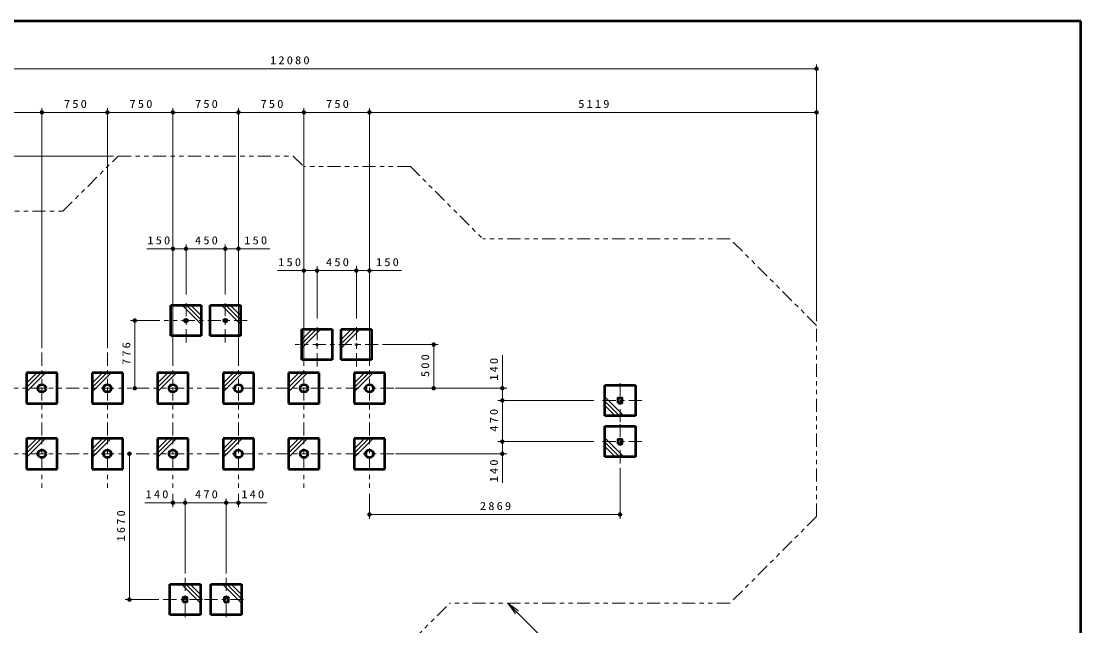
# Model space of a CAD drawing. Units: millimetres on the paper, scale 1:50. Extents: x -385 to 0, y -594 to 267.
# Drawn here: x -242.6 to 0, y -465.5 to -327 of the extents above; entities that cross this region are included whole.
import ezdxf

# ---------------------------------------------------------------- set-up
doc = ezdxf.new("R2010")
doc.units = ezdxf.units.MM
doc.linetypes.add('USER2', pattern=[6, 3, -1, 1, -1])
doc.linetypes.add('USER3', pattern=[8, 3, -1, 1, -1, 1, -1])
doc.layers.add('LY_1', color=140, linetype='Continuous', lineweight=50)
doc.styles.add('ＭＳ ゴシック', font='')
doc.styles.get('ＭＳ ゴシック').set_extended_font_data('MS Gothic')

# ---------------------------------------------------------------- blocks, each defined once
blk = doc.blocks.new('filled_dot')
at = {"color": 0, "linetype": 'Continuous', "lineweight": -2, "const_width": 1.25}
blk.add_lwpolyline([(-0.625, 0, 1), (0.625, 0, 1)], format="xyb", close=True, dxfattribs=at)

msp = doc.modelspace()

# ---------------------------------------------------------------- linework, layer by layer
at = {"layer": 'LY_1', "color": 7}
for p, q in [((0, -327), (-385, -327)), ((0, -594), (0, -327))]:
    msp.add_line(p, q, dxfattribs=at)
at = {"layer": 'LY_1', "color": 7, "lineweight": 13}
for p, q in [((-60.495, -346.887), (-60.495, -336.887)), ((-302.094, -337.887), (-60.495, -337.887)), ((-237.875, -401.897), (-237.875, -346.887)), ((-222.875, -401.897), (-222.875, -346.887)), ((-207.875, -378.12), (-207.875, -346.887)), ((-192.875, -378.12), (-192.875, -346.887)), ((-177.875, -383.128), (-177.875, -346.887)), ((-162.875, -383.128), (-162.875, -346.887)), ((-60.495, -395.676), (-60.495, -346.887)), ((-252.875, -347.887), (-237.875, -347.887)), ((-237.875, -347.887), (-222.875, -347.887)), ((-222.875, -347.887), (-207.875, -347.887)), ((-207.875, -347.887), (-192.875, -347.887)), ((-192.875, -347.887), (-177.875, -347.887)), ((-177.875, -347.887), (-162.875, -347.887)), ((-162.875, -347.887), (-60.495, -347.887)), ((-221.44, -357.887), (-313.094, -357.887)), ((-207.875, -404.669), (-207.875, -378.12)), ((-204.875, -389.554), (-204.875, -378.12)), ((-195.875, -389.554), (-195.875, -378.12)), ((-192.875, -404.669), (-192.875, -378.12)), ((-213.873, -379.12), (-204.875, -379.12)), ((-204.875, -379.12), (-195.875, -379.12)), ((-195.875, -379.12), (-185.678, -379.12)), ((-177.875, -405.772), (-177.875, -383.128)), ((-174.875, -395.064), (-174.875, -383.128)), ((-165.875, -395.064), (-165.875, -383.128)), ((-162.875, -405.772), (-162.875, -383.128)), ((-183.914, -384.128), (-174.875, -384.128)), ((-174.875, -384.128), (-165.875, -384.128)), ((-165.875, -384.128), (-155.528, -384.128)), ((-201.375, -396.398), (-205.719, -392.054)), ((-201.375, -395.408), (-204.729, -392.054)), ((-201.375, -394.418), (-203.739, -392.054)), ((-192.375, -396.398), (-196.719, -392.054)), ((-192.375, -395.408), (-195.729, -392.054)), ((-192.375, -394.418), (-194.739, -392.054)), ((-210.875, -395.554), (-217.601, -395.554)), ((-216.601, -411.064), (-216.601, -395.554)), ((-176.011, -397.564), (-178.375, -399.928)), ((-175.021, -397.564), (-178.375, -400.918)), ((-174.031, -397.564), (-178.375, -401.908)), ((-167.011, -397.564), (-169.375, -399.928)), ((-166.021, -397.564), (-169.375, -400.918)), ((-165.031, -397.564), (-169.375, -401.908)), ((-159.875, -401.064), (-147.169, -401.064)), ((-148.169, -401.064), (-148.169, -411.064)), ((-132.442, -403.478), (-132.442, -413.864)), ((-241.375, -409.928), (-239.011, -407.564)), ((-241.375, -410.918), (-238.021, -407.564)), ((-241.375, -411.908), (-237.031, -407.564)), ((-226.375, -409.928), (-224.011, -407.564)), ((-226.375, -410.918), (-223.021, -407.564)), ((-226.375, -411.908), (-222.031, -407.564)), ((-211.375, -409.928), (-209.011, -407.564)), ((-211.375, -410.918), (-208.021, -407.564)), ((-211.375, -411.908), (-207.031, -407.564)), ((-196.375, -409.928), (-194.011, -407.564)), ((-196.375, -410.918), (-193.021, -407.564)), ((-196.375, -411.908), (-192.031, -407.564)), ((-181.375, -409.928), (-179.011, -407.564)), ((-181.375, -410.918), (-178.021, -407.564)), ((-181.375, -411.908), (-177.031, -407.564)), ((-166.375, -409.928), (-164.011, -407.564)), ((-166.375, -410.918), (-163.021, -407.564)), ((-166.375, -411.908), (-162.031, -407.564)), ((-156.875, -411.064), (-131.442, -411.064)), ((-155.395, -411.064), (-147.169, -411.064)), ((-111.495, -413.864), (-133.442, -413.864)), ((-111.495, -413.864), (-133.442, -413.864)), ((-132.442, -423.264), (-132.442, -413.864)), ((-108.995, -413.02), (-104.651, -417.364)), ((-108.995, -414.01), (-105.641, -417.364)), ((-108.995, -415), (-106.631, -417.364)), ((-241.375, -424.928), (-239.011, -422.564)), ((-241.375, -425.918), (-238.021, -422.564)), ((-241.375, -426.908), (-237.031, -422.564)), ((-226.375, -424.928), (-224.011, -422.564)), ((-226.375, -425.918), (-223.021, -422.564)), ((-226.375, -426.908), (-222.031, -422.564)), ((-211.375, -424.928), (-209.011, -422.564)), ((-211.375, -425.918), (-208.021, -422.564)), ((-211.375, -426.908), (-207.031, -422.564)), ((-196.375, -424.928), (-194.011, -422.564)), ((-196.375, -425.918), (-193.021, -422.564)), ((-196.375, -426.908), (-192.031, -422.564)), ((-181.375, -424.928), (-179.011, -422.564)), ((-181.375, -425.918), (-178.021, -422.564)), ((-181.375, -426.908), (-177.031, -422.564)), ((-166.375, -424.928), (-164.011, -422.564)), ((-166.375, -425.918), (-163.021, -422.564)), ((-166.375, -426.908), (-162.031, -422.564)), ((-111.495, -423.264), (-133.442, -423.264)), ((-111.495, -423.264), (-133.442, -423.264)), ((-132.442, -423.264), (-132.442, -432.752)), ((-108.995, -422.42), (-104.651, -426.764)), ((-108.995, -423.41), (-105.641, -426.764)), ((-108.995, -424.4), (-106.631, -426.764)), ((-217.829, -459.464), (-217.829, -426.064)), ((-156.875, -426.064), (-131.442, -426.064)), ((-105.495, -429.264), (-105.495, -440.972)), ((-207.875, -435.23), (-207.875, -438.281)), ((-205.075, -453.464), (-205.075, -436.281)), ((-195.675, -453.464), (-195.675, -436.281)), ((-192.875, -435.23), (-192.875, -438.281)), ((-162.875, -435.23), (-162.875, -440.972)), ((-205.075, -437.281), (-214.29, -437.281)), ((-205.075, -437.281), (-195.675, -437.281)), ((-186.356, -437.281), (-195.675, -437.281)), ((-105.495, -439.972), (-162.875, -439.972)), ((-201.575, -460.308), (-205.919, -455.964)), ((-201.575, -459.318), (-204.929, -455.964)), ((-201.575, -458.328), (-203.939, -455.964)), ((-192.175, -460.308), (-196.519, -455.964)), ((-192.175, -459.318), (-195.529, -455.964)), ((-192.175, -458.328), (-194.539, -455.964)), ((-211.075, -459.464), (-218.829, -459.464)), ((-129.445, -462.739), (-131.213, -460.264)), ((-131.213, -460.264), (-128.738, -462.032)), ((-131.213, -460.264), (-129.091, -462.385)), ((-131.213, -460.264), (-122.082, -469.394))]:
    msp.add_line(p, q, dxfattribs=at)
at = {"layer": 'LY_1', "color": 7, "linetype": 'USER3', "lineweight": 13}
for p, q in [((-233.04, -370.487), (-220.44, -357.887)), ((-220.44, -357.887), (-180.31, -357.887)), ((-180.31, -357.887), (-177.906, -360.292)), ((-153.487, -360.292), (-177.906, -360.292)), ((-153.487, -360.292), (-136.915, -376.864)), ((-280.036, -370.487), (-233.04, -370.487)), ((-80.307, -376.864), (-136.915, -376.864)), ((-60.495, -396.676), (-80.307, -376.864)), ((-60.495, -440.452), (-60.495, -396.676)), ((-237.875, -402.897), (-237.875, -434.23)), ((-222.875, -402.897), (-222.875, -434.23)), ((-207.875, -402.897), (-207.875, -434.23)), ((-192.875, -402.897), (-192.875, -434.23)), ((-177.875, -402.897), (-177.875, -434.23)), ((-162.875, -402.897), (-162.875, -434.23)), ((-157.313, -411.064), (-256.941, -411.064)), ((-157.313, -426.064), (-256.941, -426.064)), ((-60.495, -440.452), (-80.307, -460.264)), ((-158.675, -474.473), (-144.466, -460.264)), ((-80.307, -460.264), (-144.466, -460.264))]:
    msp.add_line(p, q, dxfattribs=at)
at = {"layer": 'LY_1', "color": 7, "linetype": 'USER2', "lineweight": 13}
for p, q in [((-204.875, -400.554), (-204.875, -390.554)), ((-195.875, -400.554), (-195.875, -390.554)), ((-190.875, -395.554), (-209.875, -395.554)), ((-174.875, -406.064), (-174.875, -396.064)), ((-165.875, -406.064), (-165.875, -396.064)), ((-160.875, -401.064), (-179.875, -401.064)), ((-105.495, -418.864), (-105.495, -408.864)), ((-100.495, -413.864), (-110.495, -413.864)), ((-105.495, -428.264), (-105.495, -418.264)), ((-100.495, -423.264), (-110.495, -423.264)), ((-205.075, -454.464), (-205.075, -464.464)), ((-195.675, -454.464), (-195.675, -464.464)), ((-210.075, -459.464), (-200.075, -459.464)), ((-200.675, -459.464), (-190.675, -459.464))]:
    msp.add_line(p, q, dxfattribs=at)
at = {"layer": 'LY_1'}
for p, q in [((-208.375, -399.054), (-208.375, -392.054)), ((-208.375, -392.054), (-201.375, -392.054)), ((-201.375, -392.054), (-201.375, -399.054)), ((-199.375, -399.054), (-199.375, -392.054)), ((-199.375, -392.054), (-192.375, -392.054)), ((-192.375, -392.054), (-192.375, -399.054)), ((-178.375, -397.564), (-171.375, -397.564)), ((-178.375, -404.564), (-178.375, -397.564)), ((-171.375, -397.564), (-171.375, -404.564)), ((-169.375, -397.564), (-162.375, -397.564)), ((-169.375, -404.564), (-169.375, -397.564)), ((-162.375, -397.564), (-162.375, -404.564)), ((-201.375, -399.054), (-208.375, -399.054)), ((-192.375, -399.054), (-199.375, -399.054)), ((-171.375, -404.564), (-178.375, -404.564)), ((-162.375, -404.564), (-169.375, -404.564)), ((-241.375, -407.564), (-241.375, -414.564)), ((-234.375, -407.564), (-241.375, -407.564)), ((-234.375, -414.564), (-234.375, -407.564)), ((-226.375, -407.564), (-226.375, -414.564)), ((-219.375, -407.564), (-226.375, -407.564)), ((-219.375, -414.564), (-219.375, -407.564)), ((-211.375, -407.564), (-211.375, -414.564)), ((-204.375, -407.564), (-211.375, -407.564)), ((-204.375, -414.564), (-204.375, -407.564)), ((-196.375, -407.564), (-196.375, -414.564)), ((-189.375, -407.564), (-196.375, -407.564)), ((-189.375, -414.564), (-189.375, -407.564)), ((-181.375, -407.564), (-181.375, -414.564)), ((-174.375, -407.564), (-181.375, -407.564)), ((-174.375, -414.564), (-174.375, -407.564)), ((-166.375, -407.564), (-166.375, -414.564)), ((-159.375, -407.564), (-166.375, -407.564)), ((-159.375, -414.564), (-159.375, -407.564)), ((-108.995, -410.364), (-101.995, -410.364)), ((-108.995, -417.364), (-108.995, -410.364)), ((-101.995, -410.364), (-101.995, -417.364)), ((-241.375, -414.564), (-234.375, -414.564)), ((-226.375, -414.564), (-219.375, -414.564)), ((-211.375, -414.564), (-204.375, -414.564)), ((-196.375, -414.564), (-189.375, -414.564)), ((-181.375, -414.564), (-174.375, -414.564)), ((-166.375, -414.564), (-159.375, -414.564)), ((-101.995, -417.364), (-108.995, -417.364)), ((-108.995, -419.764), (-101.995, -419.764)), ((-108.995, -426.764), (-108.995, -419.764)), ((-101.995, -419.764), (-101.995, -426.764)), ((-241.375, -422.564), (-241.375, -429.564)), ((-234.375, -422.564), (-241.375, -422.564)), ((-234.375, -429.564), (-234.375, -422.564)), ((-226.375, -422.564), (-226.375, -429.564)), ((-219.375, -422.564), (-226.375, -422.564)), ((-219.375, -429.564), (-219.375, -422.564)), ((-211.375, -422.564), (-211.375, -429.564)), ((-204.375, -422.564), (-211.375, -422.564)), ((-204.375, -429.564), (-204.375, -422.564)), ((-196.375, -422.564), (-196.375, -429.564)), ((-189.375, -422.564), (-196.375, -422.564)), ((-189.375, -429.564), (-189.375, -422.564)), ((-181.375, -422.564), (-181.375, -429.564)), ((-174.375, -422.564), (-181.375, -422.564)), ((-174.375, -429.564), (-174.375, -422.564)), ((-166.375, -422.564), (-166.375, -429.564)), ((-159.375, -422.564), (-166.375, -422.564)), ((-159.375, -429.564), (-159.375, -422.564)), ((-101.995, -426.764), (-108.995, -426.764)), ((-241.375, -429.564), (-234.375, -429.564)), ((-226.375, -429.564), (-219.375, -429.564)), ((-211.375, -429.564), (-204.375, -429.564)), ((-196.375, -429.564), (-189.375, -429.564)), ((-181.375, -429.564), (-174.375, -429.564)), ((-166.375, -429.564), (-159.375, -429.564)), ((-208.575, -462.964), (-208.575, -455.964)), ((-208.575, -455.964), (-201.575, -455.964)), ((-201.575, -455.964), (-201.575, -462.964)), ((-199.175, -462.964), (-199.175, -455.964)), ((-199.175, -455.964), (-192.175, -455.964)), ((-192.175, -455.964), (-192.175, -462.964)), ((-201.575, -462.964), (-208.575, -462.964)), ((-192.175, -462.964), (-199.175, -462.964))]:
    msp.add_line(p, q, dxfattribs=at)
for points in [[(-105.995, -414.364), (-104.995, -414.364), (-104.995, -413.364), (-105.995, -413.364)], [(-105.995, -423.764), (-104.995, -423.764), (-104.995, -422.764), (-105.995, -422.764)], [(-205.575, -459.964), (-204.575, -459.964), (-204.575, -458.964), (-205.575, -458.964)], [(-196.175, -459.964), (-195.175, -459.964), (-195.175, -458.964), (-196.175, -458.964)]]:
    msp.add_lwpolyline(points, close=True, dxfattribs=at)
for centre, radius in [((-204.875, -395.554), 0.34), ((-195.875, -395.554), 0.34), ((-237.875, -411.064), 0.891), ((-222.875, -411.064), 0.891), ((-207.875, -411.064), 0.891), ((-192.875, -411.064), 0.891), ((-177.875, -411.064), 0.891), ((-162.875, -411.064), 0.891), ((-237.875, -426.064), 0.891), ((-222.875, -426.064), 0.891), ((-207.875, -426.064), 0.891), ((-192.875, -426.064), 0.891), ((-177.875, -426.064), 0.891), ((-162.875, -426.064), 0.891)]:
    msp.add_circle(centre, radius, dxfattribs=at)
at = {"layer": 'LY_1', "color": 7, "lineweight": 13}
for centre in [(-174.875, -401.064), (-165.875, -401.064)]:
    msp.add_circle(centre, 0.272, dxfattribs=at)

# ---------------------------------------------------------------- block references
at = {"layer": 'LY_1', "color": 7, "lineweight": 13, "xscale": 0.4, "yscale": 0.4}
for p, rotation in [((-60.495, -337.887), 180), ((-237.875, -347.887), 180), ((-222.875, -347.887), 180), ((-207.875, -347.887), 180), ((-192.875, -347.887), 180), ((-177.875, -347.887), 180), ((-162.875, -347.887), 180), ((-60.495, -347.887), 180), ((-204.875, -379.12), 180), ((-195.875, -379.12), 180), ((-192.875, -379.12), 180), ((-174.875, -384.128), 180), ((-165.875, -384.128), 180), ((-162.875, -384.128), 180), ((-216.601, -395.554), 270), ((-148.169, -401.064), 270), ((-216.601, -411.064), 90), ((-148.169, -411.064), 90), ((-132.442, -411.064), 270), ((-132.442, -413.864), 270), ((-132.442, -413.864), 90), ((-132.442, -423.264), 90), ((-132.442, -423.264), 270), ((-217.829, -426.064), 270), ((-132.442, -426.064), 90), ((-205.075, -437.281), 180), ((-195.675, -437.281), 180), ((-192.875, -437.281), 180), ((-105.495, -439.972), 180), ((-217.829, -459.464), 90)]:
    msp.add_blockref('filled_dot', p, dxfattribs=dict(at, rotation=rotation))
for p in [(-237.875, -347.887), (-222.875, -347.887), (-207.875, -347.887), (-192.875, -347.887), (-177.875, -347.887), (-162.875, -347.887), (-207.875, -379.12), (-204.875, -379.12), (-195.875, -379.12), (-177.875, -384.128), (-174.875, -384.128), (-165.875, -384.128), (-207.875, -437.281), (-205.075, -437.281), (-195.675, -437.281), (-162.875, -439.972)]:
    msp.add_blockref('filled_dot', p, dxfattribs=at)

# ---------------------------------------------------------------- texts
at = {"layer": 'LY_1', "color": 7, "char_height": 1.833, "attachment_point": 8, "style": 'ＭＳ ゴシック'}
for s, insert in [('\\T1.33;\\W1.15;12080', (-180.867, -336.887)), ('\\T1.33;\\W1.15;750', (-229.96, -346.887)), ('\\T1.33;\\W1.15;750', (-214.96, -346.887)), ('\\T1.33;\\W1.15;750', (-199.96, -346.887)), ('\\T1.33;\\W1.15;750', (-184.96, -346.887)), ('\\T1.33;\\W1.15;750', (-169.96, -346.887)), ('\\T1.33;\\W1.15;5119', (-111.264, -346.887)), ('\\T1.33;\\W1.15;150', (-210.873, -378.12)), ('\\T1.33;\\W1.15;450', (-199.96, -378.12)), ('\\T1.33;\\W1.15;150', (-188.678, -378.12)), ('\\T1.33;\\W1.15;150', (-180.914, -383.128)), ('\\T1.33;\\W1.15;450', (-169.96, -383.128)), ('\\T1.33;\\W1.15;150', (-158.528, -383.128)), ('\\T1.33;\\W1.15;140', (-211.29, -436.281)), ('\\T1.33;\\W1.15;470', (-199.96, -436.281)), ('\\T1.33;\\W1.15;140', (-189.356, -436.281)), ('\\T1.33;\\W1.15;2869', (-133.769, -438.972))]:
    msp.add_mtext(s, dxfattribs=dict(at, insert=insert))
at = {"layer": 'LY_1', "color": 7, "char_height": 1.833, "attachment_point": 8, "rotation": 90, "style": 'ＭＳ ゴシック'}
for s, insert in [('\\T1.33;\\W1.15;776', (-217.601, -402.892)), ('\\T1.33;\\W1.15;500', (-149.169, -405.647)), ('\\T1.33;\\W1.15;140', (-133.442, -406.478)), ('\\T1.33;\\W1.15;470', (-133.442, -418.149)), ('\\T1.33;\\W1.15;140', (-133.442, -429.752)), ('\\T1.33;\\W1.15;1670', (-218.829, -442.341))]:
    msp.add_mtext(s, dxfattribs=dict(at, insert=insert))

doc.saveas('drawing.dxf')
